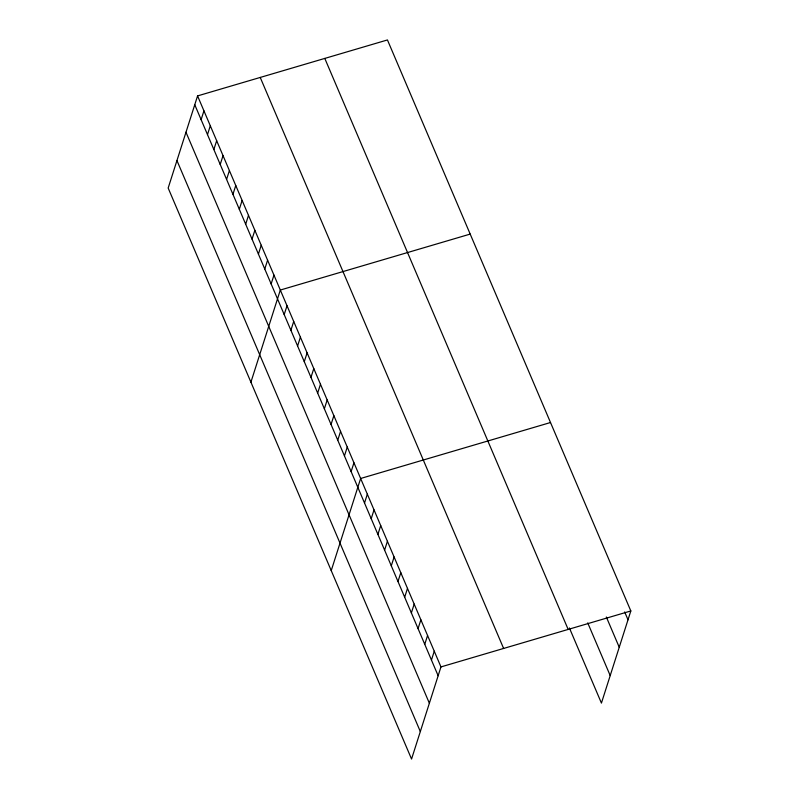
<?xml version="1.0" encoding="UTF-8"?>
<svg xmlns="http://www.w3.org/2000/svg" width="799" height="799" viewBox="0 0 799 799"><rect width="100%" height="100%" fill="white"/><g stroke="black" fill="none" stroke-linecap="round" stroke-linejoin="round"><path stroke-width="1.2" d="M197.573 95.91L168.17 188.045L411.555 759.05L440.958 666.915L197.573 95.91L387.445 39.95L630.83 610.955L601.427 703.09L569.397 627.944M201.118 119.67L203.935 110.841M207.49 134.602L210.307 125.773M213.852 149.533L216.669 140.704M220.214 164.474L223.031 155.645M226.586 179.405L229.403 170.577M232.948 194.337L235.765 185.508M239.31 209.268L242.127 200.439M245.683 224.209L248.499 215.38M252.045 239.141L254.861 230.312M258.407 254.072L261.223 245.243M264.779 269.003L267.595 260.174M271.141 283.945L273.957 275.116M250.916 382.182L280.319 290.047L470.202 234.087M284.194 314.576L287.021 305.747M290.896 330.277L293.712 321.448M297.588 345.987L300.404 337.158M304.279 361.687L307.096 352.858M310.971 377.388L313.787 368.559M317.662 393.088L320.479 384.259M324.354 408.798L327.171 399.969M331.046 424.499L333.862 415.67M337.747 440.199L340.564 431.37M344.439 455.899L347.255 447.07M351.131 471.6L353.947 462.781M331.235 570.616L360.639 478.481L550.521 422.521M364.514 503.01L367.33 494.182M371.205 518.711L374.022 509.882M377.897 534.411L380.714 525.582M384.599 550.121L387.415 541.293M391.29 565.822L394.107 556.993M397.982 581.522L400.798 572.693M404.674 597.223L407.49 588.394M411.365 612.933L414.182 604.104M418.057 628.633L420.873 619.804M424.748 644.334L427.565 635.505M431.45 660.034L434.266 651.205M440.958 666.915L630.83 610.955M624.668 611.934L628.014 619.784M606.331 616.988L619.245 647.28M587.734 622.89L610.206 675.604M324.793 58.417L568.169 629.422M260.234 77.443L503.62 648.448M194.756 104.729L438.142 675.734M185.977 132.225L429.363 703.23M176.939 160.549L420.324 731.554"/></g></svg>
